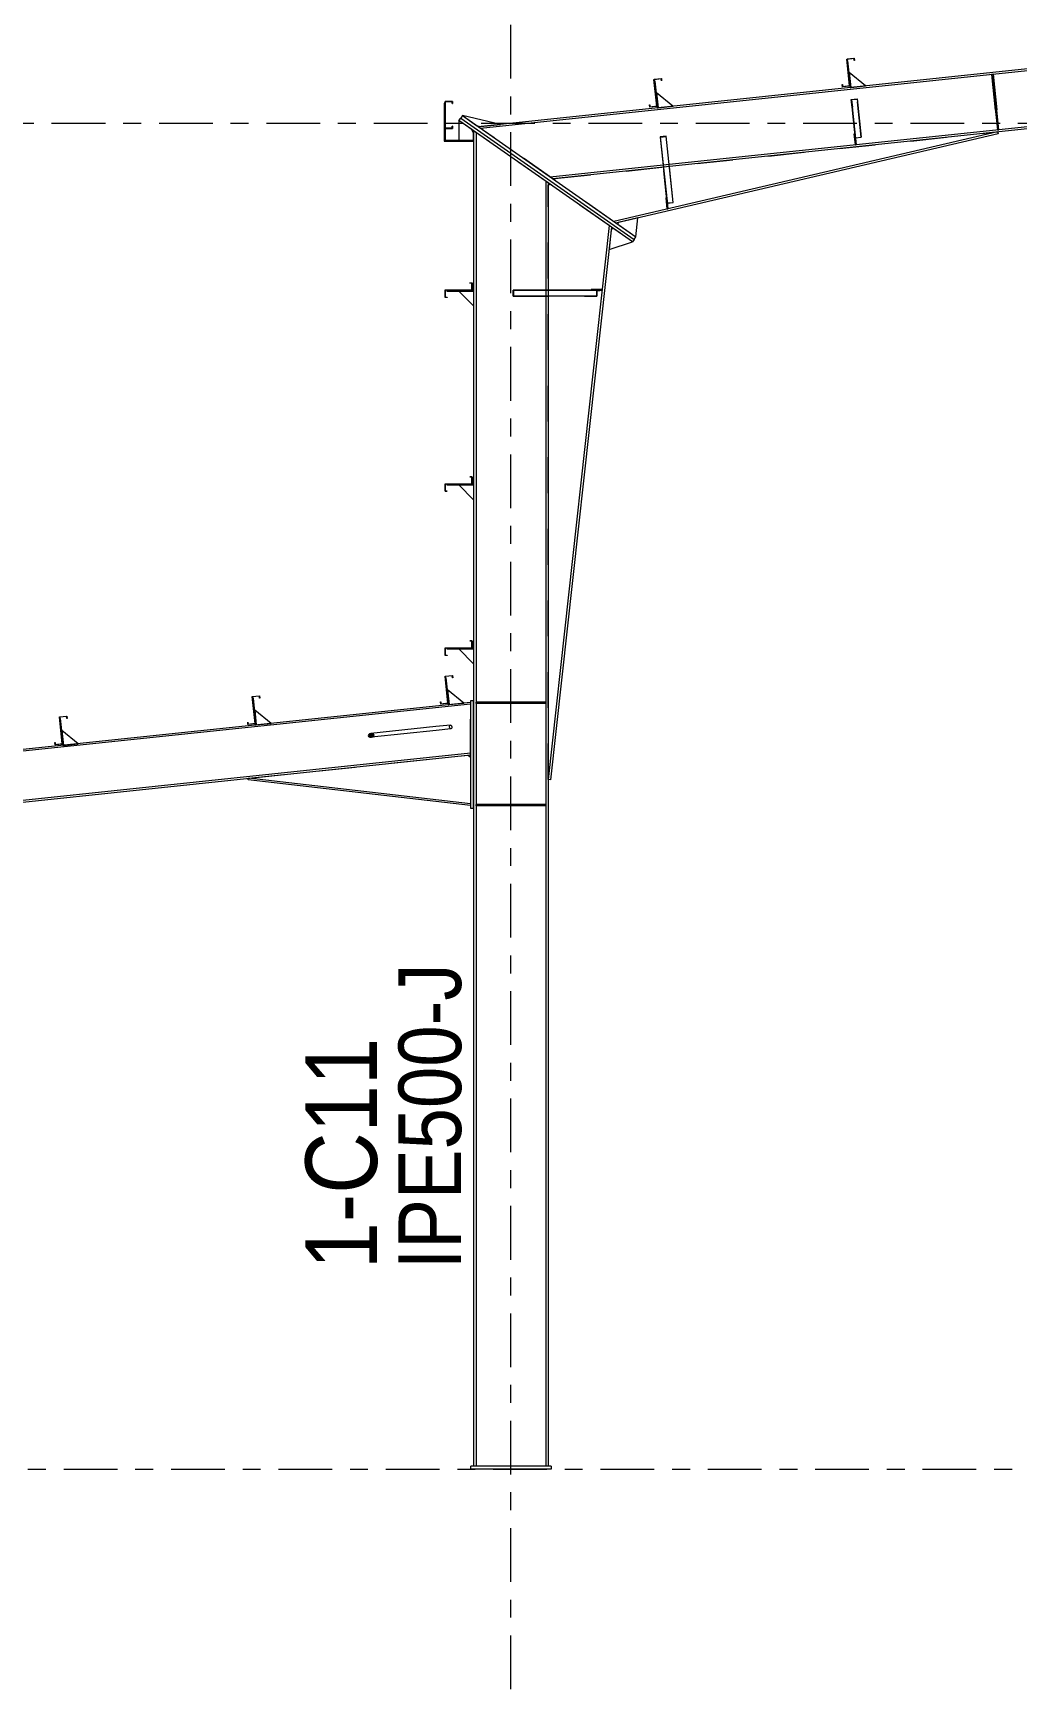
# Model space of a CAD drawing. Header units: millimetres. Extents: x -49 to 773, y -77 to 497.
# Drawn here: x 115 to 169.9, y 4.6 to 96.9 of the extents above; entities that cross this region are included whole.
import ezdxf

# ---------------------------------------------------------------- set-up
doc = ezdxf.new("R2010")
doc.units = ezdxf.units.MM
for name, pattern in [('XKITLINE00', [0]), ('XKITLINE02', [4, 2, -2]), ('XKITLINE03', [6, 3, -1, 1, -1])]:
    doc.linetypes.add(name, pattern=pattern)
for name, color, linetype, lineweight in [('Part', 2, 'Continuous', 0), ('PartMark', 7, 'Continuous', 0), ('S-grid', 1, 'Continuous', 0)]:
    doc.layers.add(name, color=color, linetype=linetype, lineweight=lineweight)
doc.styles.add('ARIAL', font='ARIAL.TTF')

# ---------------------------------------------------------------- blocks, each defined once
blk = doc.blocks.new('*A41')
at = {"layer": 'Part'}
blk.add_hatch(color=3, dxfattribs=at).paths.add_polyline_path([(160.689, 93.195), (161.021, 93.23), (161.023, 93.209), (160.708, 93.175), (160.75, 92.777), (160.734, 92.775)], flags=17)
blk = doc.blocks.new('*A57')
at = {"layer": 'Part'}
blk.add_hatch(color=3, dxfattribs=at).paths.add_polyline_path([(133.929, 57.768), (133.994, 57.736), (134.022, 57.687), (134.005, 57.633), (133.948, 57.588), (133.866, 57.566), (133.781, 57.571), (133.716, 57.602), (133.688, 57.651), (133.705, 57.706), (133.762, 57.75), (133.844, 57.773)], flags=17)
blk = doc.blocks.new('*A58')
at = {"layer": 'Part'}
blk.add_hatch(color=3, dxfattribs=at).paths.add_polyline_path([(127.21, 59.834), (127.624, 59.878), (127.637, 59.753), (127.622, 59.752), (127.611, 59.861), (127.226, 59.821), (127.384, 58.327), (126.969, 58.284), (126.956, 58.408), (126.971, 58.409), (126.983, 58.3), (127.367, 58.341)], flags=17)
blk = doc.blocks.new('*A59')
at = {"layer": 'Part'}
blk.add_hatch(color=3, dxfattribs=at).paths.add_polyline_path([(137.983, 60.97), (138.398, 61.014), (138.411, 60.89), (138.396, 60.888), (138.384, 60.998), (138, 60.957), (138.157, 59.464), (137.743, 59.42), (137.73, 59.544), (137.745, 59.546), (137.756, 59.436), (138.141, 59.477)], flags=17)
blk = doc.blocks.new('*A60')
at = {"layer": 'Part'}
blk.add_hatch(color=3, dxfattribs=at).paths.add_polyline_path([(127.21, 59.834), (127.624, 59.878), (127.637, 59.753), (127.622, 59.752), (127.611, 59.861), (127.226, 59.821), (127.384, 58.327), (126.969, 58.284), (126.956, 58.408), (126.971, 58.409), (126.983, 58.3), (127.367, 58.341)], flags=17)
blk = doc.blocks.new('*A61')
at = {"layer": 'Part'}
blk.add_hatch(color=3, dxfattribs=at).paths.add_polyline_path([(137.983, 60.97), (138.398, 61.014), (138.411, 60.89), (138.396, 60.888), (138.384, 60.998), (138, 60.957), (138.157, 59.464), (137.743, 59.42), (137.73, 59.544), (137.745, 59.546), (137.756, 59.436), (138.141, 59.477)], flags=17)
blk = doc.blocks.new('*A62')
at = {"layer": 'Part'}
blk.add_hatch(color=3, dxfattribs=at).paths.add_polyline_path([(116.436, 58.698), (116.851, 58.741), (116.864, 58.617), (116.849, 58.615), (116.837, 58.725), (116.453, 58.684), (116.61, 57.191), (116.196, 57.147), (116.183, 57.272), (116.198, 57.273), (116.209, 57.164), (116.594, 57.204)], flags=17)
blk = doc.blocks.new('*A63')
at = {"layer": 'Part'}
blk.add_hatch(color=3, dxfattribs=at).paths.add_polyline_path([(116.436, 58.698), (116.851, 58.741), (116.864, 58.617), (116.849, 58.615), (116.837, 58.725), (116.453, 58.684), (116.61, 57.191), (116.196, 57.147), (116.183, 57.272), (116.198, 57.273), (116.209, 57.164), (116.594, 57.204)], flags=17)
blk = doc.blocks.new('*A64')
at = {"layer": 'Part'}
blk.add_hatch(color=3, dxfattribs=at).paths.add_polyline_path([(149.661, 94.327), (150.076, 94.371), (150.089, 94.247), (150.074, 94.245), (150.062, 94.354), (149.678, 94.314), (149.835, 92.82), (149.421, 92.777), (149.408, 92.901), (149.423, 92.903), (149.434, 92.793), (149.819, 92.834)], flags=17)
blk = doc.blocks.new('*A65')
at = {"layer": 'Part'}
blk.add_hatch(color=3, dxfattribs=at).paths.add_polyline_path([(160.435, 95.463), (160.849, 95.507), (160.862, 95.383), (160.848, 95.381), (160.836, 95.491), (160.451, 95.45), (160.609, 93.957), (160.195, 93.913), (160.181, 94.037), (160.196, 94.039), (160.208, 93.93), (160.592, 93.97)], flags=17)
blk = doc.blocks.new('*A66')
at = {"layer": 'Part'}
blk.add_hatch(color=3, dxfattribs=at).paths.add_polyline_path([(160.435, 95.463), (160.849, 95.507), (160.862, 95.383), (160.848, 95.381), (160.836, 95.491), (160.451, 95.45), (160.609, 93.957), (160.195, 93.913), (160.181, 94.037), (160.196, 94.039), (160.208, 93.93), (160.592, 93.97)], flags=17)
blk = doc.blocks.new('*A67')
at = {"layer": 'Part'}
blk.add_hatch(color=3, dxfattribs=at).paths.add_polyline_path([(139.375, 72.11), (139.375, 72.125), (139.5, 72.125), (139.5, 71.708), (137.998, 71.708), (137.998, 71.322), (138.108, 71.322), (138.108, 71.307), (137.983, 71.307), (137.983, 71.723), (139.485, 71.723), (139.485, 72.11)], flags=17)
blk = doc.blocks.new('*A68')
at = {"layer": 'Part'}
blk.add_hatch(color=3, dxfattribs=at).paths.add_polyline_path([(139.375, 72.11), (139.375, 72.125), (139.5, 72.125), (139.5, 71.708), (137.998, 71.708), (137.998, 71.322), (138.108, 71.322), (138.108, 71.307), (137.983, 71.307), (137.983, 71.723), (139.485, 71.723), (139.485, 72.11)], flags=17)
blk = doc.blocks.new('*A73')
at = {"layer": 'Part'}
blk.add_hatch(color=3, dxfattribs=at).paths.add_polyline_path([(139.375, 82.943), (139.375, 82.958), (139.5, 82.958), (139.5, 82.542), (137.998, 82.542), (137.998, 82.155), (138.108, 82.155), (138.108, 82.14), (137.983, 82.14), (137.983, 82.557), (139.485, 82.557), (139.485, 82.943)], flags=17)
blk = doc.blocks.new('*A74')
at = {"layer": 'Part'}
blk.add_hatch(color=3, dxfattribs=at).paths.add_polyline_path([(139.375, 82.943), (139.375, 82.958), (139.5, 82.958), (139.5, 82.542), (137.998, 82.542), (137.998, 82.155), (138.108, 82.155), (138.108, 82.14), (137.983, 82.14), (137.983, 82.557), (139.485, 82.557), (139.485, 82.943)], flags=17)
blk = doc.blocks.new('*A75')
at = {"layer": 'Part'}
blk.add_hatch(color=3, dxfattribs=at).paths.add_polyline_path([(137.983, 91.579), (137.983, 93.095), (138.4, 93.095), (138.4, 92.97), (138.385, 92.97), (138.385, 93.08), (137.998, 93.08), (137.998, 91.594), (138.385, 91.594), (138.385, 91.704), (138.4, 91.704), (138.4, 91.579)], flags=17)
blk = doc.blocks.new('*A76')
at = {"layer": 'Part'}
blk.add_hatch(color=3, dxfattribs=at).paths.add_polyline_path([(141.783, 82.208), (141.783, 82.542), (142.444, 82.542), (142.444, 82.525), (141.816, 82.525), (141.816, 82.208)], flags=17)
blk = doc.blocks.new('*A77')
at = {"layer": 'Part'}
blk.add_hatch(color=3, dxfattribs=at).paths.add_polyline_path([(150.015, 91.118), (150.346, 91.153), (150.349, 91.125), (150.034, 91.092), (150.09, 90.561), (150.074, 90.559)], flags=17)
blk = doc.blocks.new('*A78')
at = {"layer": 'Part'}
blk.add_hatch(color=3, dxfattribs=at).paths.add_polyline_path([(139.375, 62.943), (139.375, 62.958), (139.5, 62.958), (139.5, 62.542), (137.998, 62.542), (137.998, 62.155), (138.108, 62.155), (138.108, 62.14), (137.983, 62.14), (137.983, 62.557), (139.485, 62.557), (139.485, 62.943)], flags=17)
blk = doc.blocks.new('*A79')
at = {"layer": 'Part'}
blk.add_hatch(color=3, dxfattribs=at).paths.add_polyline_path([(139.375, 62.943), (139.375, 62.958), (139.5, 62.958), (139.5, 62.542), (137.998, 62.542), (137.998, 62.155), (138.108, 62.155), (138.108, 62.14), (137.983, 62.14), (137.983, 62.557), (139.485, 62.557), (139.485, 62.943)], flags=17)
blk = doc.blocks.new('*A80')
at = {"layer": 'Part'}
blk.add_hatch(color=3, dxfattribs=at).paths.add_polyline_path([(149.661, 94.327), (150.076, 94.371), (150.089, 94.247), (150.074, 94.245), (150.062, 94.354), (149.678, 94.314), (149.835, 92.82), (149.421, 92.777), (149.408, 92.901), (149.423, 92.903), (149.434, 92.793), (149.819, 92.834)], flags=17)
blk = doc.blocks.new('*A446')
at = {"layer": 'S-grid', "color": 1, "linetype": 'XKITLINE03', "lineweight": 0}
blk.add_line((-10, 91.875), (571.051, 91.875), dxfattribs=at)
blk = doc.blocks.new('*A447')
at = {"layer": 'S-grid', "color": 1, "linetype": 'XKITLINE03', "lineweight": 0}
blk.add_line((56.675, 16.667), (571.051, 16.667), dxfattribs=at)
blk = doc.blocks.new('*A499')
at = {"layer": 'S-grid', "color": 1, "linetype": 'XKITLINE03', "lineweight": 0}
blk.add_line((141.667, -1.629), (141.667, 140.208), dxfattribs=at)
blk = doc.blocks.new('*A501')
at = {"layer": 'Part', "color": 2, "linetype": 'XKITLINE00', "lineweight": 0}
for p, q in [((139.4, 59.511), (59.975, 51.133)), ((139.4, 59.419), (59.975, 51.041)), ((139.4, 56.67), (59.975, 48.293)), ((59.975, 48.201), (139.4, 56.578))]:
    blk.add_line(p, q, dxfattribs=at)
at = {"layer": 'Part', "color": 7, "linetype": 'XKITLINE02', "lineweight": 0}
for p, q in [((139.4, 56.578), (139.4, 59.511)), ((59.975, 51.133), (59.975, 48.201))]:
    blk.add_line(p, q, dxfattribs=at)
blk = doc.blocks.new('*A630')
at = {"layer": 'Part', "color": 2, "linetype": 'XKITLINE00', "lineweight": 0}
for p, q in [((139.583, 91.452), (139.583, 16.833)), ((139.717, 91.359), (139.717, 16.833)), ((143.617, 88.633), (143.617, 82.542)), ((143.75, 88.54), (143.75, 82.542)), ((143.617, 82.208), (143.617, 16.833)), ((143.75, 82.208), (143.75, 16.833))]:
    blk.add_line(p, q, dxfattribs=at)
at = {"layer": 'Part', "color": 7, "linetype": 'XKITLINE02', "lineweight": 0}
for p, q in [((143.75, 88.54), (139.583, 91.452)), ((143.617, 82.542), (143.617, 82.208)), ((143.75, 82.542), (143.75, 82.208)), ((143.75, 16.833), (139.583, 16.833))]:
    blk.add_line(p, q, dxfattribs=at)
blk = doc.blocks.new('*A631')
at = {"layer": 'Part', "color": 2, "linetype": 'XKITLINE00', "lineweight": 0}
for p, q in [((143.85, 88.469), (143.75, 88.417)), ((143.75, 88.417), (143.851, 88.469)), ((147.165, 86.153), (143.75, 55.206)), ((147.29, 86.065), (143.883, 55.192)), ((143.883, 55.192), (143.75, 55.206))]:
    blk.add_line(p, q, dxfattribs=at)
at = {"layer": 'Part', "color": 7, "linetype": 'XKITLINE02', "lineweight": 0}
for p, q in [((143.75, 88.417), (143.75, 88.417)), ((143.75, 55.206), (143.75, 88.417)), ((143.75, 88.417), (143.75, 88.417)), ((143.852, 88.47), (143.85, 88.469)), ((143.852, 88.47), (143.851, 88.469)), ((147.29, 86.065), (143.851, 88.469)), ((147.165, 86.153), (143.852, 88.47))]:
    blk.add_line(p, q, dxfattribs=at)
blk = doc.blocks.new('*A632')
at = {"layer": 'Part', "color": 2, "linetype": 'XKITLINE00', "lineweight": 0}
blk.add_line((139.583, 61.667), (138.75, 62.5), dxfattribs=at)
at = {"layer": 'Part', "color": 7, "linetype": 'XKITLINE02', "lineweight": 0}
for p, q in [((138.75, 62.5), (139.583, 62.5)), ((139.583, 62.5), (139.583, 61.667))]:
    blk.add_line(p, q, dxfattribs=at)
blk = doc.blocks.new('*A633')
at = {"layer": 'Part', "color": 7, "linetype": 'XKITLINE02', "lineweight": 0}
for p, q in [((144.126, 88.783), (168.865, 91.392)), ((147.537, 86.299), (144.104, 88.699))]:
    blk.add_line(p, q, dxfattribs=at)
at = {"layer": 'Part', "color": 2, "linetype": 'XKITLINE00', "lineweight": 0}
for p, q in [((168.865, 91.392), (147.418, 86.383)), ((168.89, 91.286), (147.537, 86.299)), ((168.865, 91.392), (168.89, 91.286)), ((144.126, 88.783), (144.104, 88.699))]:
    blk.add_line(p, q, dxfattribs=at)
blk = doc.blocks.new('*A634')
at = {"layer": 'Part', "color": 2, "linetype": 'XKITLINE00', "lineweight": 0}
blk.add_line((161.488, 93.966), (160.572, 94.707), dxfattribs=at)
at = {"layer": 'Part', "color": 7, "linetype": 'XKITLINE02', "lineweight": 0}
for p, q in [((160.572, 94.707), (160.659, 93.878)), ((160.659, 93.878), (161.488, 93.966))]:
    blk.add_line(p, q, dxfattribs=at)
blk = doc.blocks.new('*A635')
at = {"layer": 'Part', "color": 2, "linetype": 'XKITLINE00', "lineweight": 0}
for p, q in [((160.502, 95.37), (160.46, 95.366)), ((160.659, 93.878), (160.502, 95.37)), ((160.609, 93.957), (160.618, 93.874))]:
    blk.add_line(p, q, dxfattribs=at)
at = {"layer": 'Part', "color": 7, "linetype": 'XKITLINE02', "lineweight": 0}
for p, q in [((160.46, 95.366), (160.609, 93.957)), ((160.618, 93.874), (160.659, 93.878))]:
    blk.add_line(p, q, dxfattribs=at)
blk = doc.blocks.new('*A636')
at = {"layer": 'Part', "color": 7, "linetype": 'XKITLINE02', "lineweight": 0}
for p, q in [((160.89, 91.288), (160.849, 91.284)), ((160.849, 91.284), (160.915, 90.662)), ((160.956, 90.667), (160.89, 91.288)), ((160.901, 90.787), (160.943, 90.791)), ((160.915, 90.662), (160.956, 90.667))]:
    blk.add_line(p, q, dxfattribs=at)
blk = doc.blocks.new('*A637')
at = {"layer": 'Part', "color": 2, "linetype": 'XKITLINE00', "lineweight": 0}
for p, q in [((160.849, 91.284), (160.89, 91.288)), ((160.915, 90.662), (160.849, 91.284)), ((160.918, 91.029), (160.956, 90.667))]:
    blk.add_line(p, q, dxfattribs=at)
at = {"layer": 'Part', "color": 7, "linetype": 'XKITLINE02', "lineweight": 0}
for p, q in [((160.89, 91.288), (160.918, 91.029)), ((160.901, 90.787), (160.943, 90.791)), ((160.956, 90.667), (160.915, 90.662))]:
    blk.add_line(p, q, dxfattribs=at)
blk = doc.blocks.new('*A638')
at = {"layer": 'Part', "color": 7, "linetype": 'XKITLINE02', "lineweight": 0}
for p, q in [((160.941, 90.806), (160.689, 93.195)), ((160.958, 90.808), (160.708, 93.175)), ((161.247, 91.09), (161.021, 93.23)), ((160.914, 91.068), (161.245, 91.103)), ((160.932, 91.057), (161.247, 91.09)), ((160.941, 90.806), (160.958, 90.808))]:
    blk.add_line(p, q, dxfattribs=at)
blk = doc.blocks.new('*A639')
at = {"layer": 'Part', "color": 2, "linetype": 'XKITLINE00', "lineweight": 0}
for p, q in [((160.689, 93.195), (161.021, 93.23)), ((160.734, 92.775), (160.689, 93.195)), ((161.023, 93.209), (160.708, 93.175)), ((160.708, 93.175), (160.75, 92.777)), ((160.75, 92.777), (160.734, 92.775)), ((160.734, 92.775), (160.918, 91.029)), ((160.958, 90.808), (160.75, 92.777)), ((161.021, 93.23), (161.247, 91.09)), ((160.932, 91.057), (161.247, 91.09)), ((160.941, 90.806), (160.958, 90.808))]:
    blk.add_line(p, q, dxfattribs=at)
at = {"layer": 'Part', "color": 7, "linetype": 'XKITLINE02', "lineweight": 0}
for p, q in [((160.914, 91.068), (161.245, 91.103)), ((160.918, 91.029), (160.941, 90.806))]:
    blk.add_line(p, q, dxfattribs=at)
blk = doc.blocks.new('*A642')
at = {"layer": 'Part', "color": 7, "linetype": 'XKITLINE02', "lineweight": 0}
for p, q in [((168.609, 94.608), (168.527, 94.599)), ((168.54, 94.475), (168.623, 94.484)), ((168.84, 91.624), (168.923, 91.633)), ((168.936, 91.508), (168.853, 91.5))]:
    blk.add_line(p, q, dxfattribs=at)
at = {"layer": 'Part', "color": 2, "linetype": 'XKITLINE00', "lineweight": 0}
for p, q in [((168.527, 94.599), (168.853, 91.5)), ((168.936, 91.508), (168.609, 94.608))]:
    blk.add_line(p, q, dxfattribs=at)
blk = doc.blocks.new('*A643')
at = {"layer": 'Part', "color": 7, "linetype": 'XKITLINE02', "lineweight": 0}
for p, q in [((168.527, 94.599), (168.609, 94.608)), ((168.527, 94.599), (168.853, 91.5)), ((168.54, 94.475), (168.623, 94.484)), ((168.609, 94.608), (168.936, 91.508)), ((168.84, 91.624), (168.923, 91.633)), ((168.853, 91.5), (168.936, 91.508))]:
    blk.add_line(p, q, dxfattribs=at)
blk = doc.blocks.new('*A664')
at = {"layer": 'Part', "color": 2, "linetype": 'XKITLINE00', "lineweight": 0}
for p, q in [((239.119, 102.154), (139.836, 91.682)), ((239.13, 102.046), (139.972, 91.587)), ((239.457, 98.947), (236.702, 98.656)), ((239.468, 98.839), (236.714, 98.548)), ((236.371, 98.621), (150.514, 89.565)), ((236.382, 98.513), (150.525, 89.458)), ((150.182, 89.53), (143.867, 88.864)), ((150.194, 89.423), (144.003, 88.77))]:
    blk.add_line(p, q, dxfattribs=at)
at = {"layer": 'Part', "color": 7, "linetype": 'XKITLINE02', "lineweight": 0}
for p, q in [((239.468, 98.839), (239.119, 102.154)), ((236.702, 98.656), (236.371, 98.621)), ((236.714, 98.548), (236.382, 98.513)), ((144.003, 88.77), (139.836, 91.682)), ((150.514, 89.565), (150.182, 89.53)), ((150.525, 89.458), (150.194, 89.423))]:
    blk.add_line(p, q, dxfattribs=at)
blk = doc.blocks.new('*A667')
at = {"layer": 'Part', "color": 7, "linetype": 'XKITLINE02', "lineweight": 0}
for p, q in [((138.292, 58.242), (137.475, 58.156)), ((138.242, 58.184), (138.261, 58.225)), ((138.261, 58.225), (138.292, 58.242)), ((138.292, 58.242), (138.326, 58.231)), ((138.326, 58.231), (138.353, 58.196)), ((138.353, 58.196), (138.367, 58.145)), ((138.314, 58.035), (137.497, 57.949)), ((138.239, 58.132), (138.242, 58.184)), ((138.253, 58.081), (138.239, 58.132)), ((138.28, 58.045), (138.253, 58.081)), ((138.314, 58.035), (138.28, 58.045)), ((138.345, 58.052), (138.314, 58.035)), ((138.364, 58.092), (138.345, 58.052)), ((138.367, 58.145), (138.364, 58.092))]:
    blk.add_line(p, q, dxfattribs=at)
at = {"layer": 'Part', "color": 2, "linetype": 'XKITLINE00', "lineweight": 0}
for p, q in [((133.705, 57.706), (133.688, 57.651)), ((133.688, 57.651), (133.716, 57.602)), ((133.762, 57.75), (133.705, 57.706)), ((133.716, 57.602), (133.781, 57.571)), ((133.844, 57.773), (133.762, 57.75)), ((133.781, 57.571), (133.866, 57.566)), ((137.475, 58.156), (133.844, 57.773)), ((133.929, 57.768), (133.844, 57.773)), ((137.497, 57.949), (133.866, 57.566)), ((133.866, 57.566), (133.948, 57.588)), ((133.994, 57.736), (133.929, 57.768)), ((133.948, 57.588), (134.005, 57.633)), ((134.022, 57.687), (133.994, 57.736)), ((134.005, 57.633), (134.022, 57.687))]:
    blk.add_line(p, q, dxfattribs=at)
blk = doc.blocks.new('*A668')
at = {"layer": 'Part', "color": 2, "linetype": 'XKITLINE00', "lineweight": 0}
for p, q in [((127.21, 59.834), (127.624, 59.878)), ((127.367, 58.341), (127.21, 59.834)), ((127.611, 59.861), (127.226, 59.821)), ((127.226, 59.821), (127.384, 58.327)), ((127.622, 59.752), (127.611, 59.861)), ((127.637, 59.753), (127.622, 59.752)), ((127.624, 59.878), (127.637, 59.753)), ((126.956, 58.408), (126.971, 58.409)), ((126.969, 58.284), (126.956, 58.408)), ((127.384, 58.327), (126.969, 58.284)), ((126.971, 58.409), (126.983, 58.3)), ((126.983, 58.3), (127.367, 58.341))]:
    blk.add_line(p, q, dxfattribs=at)
blk = doc.blocks.new('*A669')
at = {"layer": 'Part', "color": 2, "linetype": 'XKITLINE00', "lineweight": 0}
for p, q in [((137.983, 60.97), (138.398, 61.014)), ((138.141, 59.477), (137.983, 60.97)), ((138.384, 60.998), (138, 60.957)), ((138.396, 60.888), (138.384, 60.998)), ((138.398, 61.014), (138.411, 60.89)), ((138, 60.957), (138.157, 59.464)), ((138.411, 60.89), (138.396, 60.888)), ((137.73, 59.544), (137.745, 59.546)), ((137.743, 59.42), (137.73, 59.544)), ((138.157, 59.464), (137.743, 59.42)), ((137.745, 59.546), (137.756, 59.436)), ((137.756, 59.436), (138.141, 59.477))]:
    blk.add_line(p, q, dxfattribs=at)
blk = doc.blocks.new('*A670')
at = {"layer": 'Part', "color": 2, "linetype": 'XKITLINE00', "lineweight": 0}
for p, q in [((127.21, 59.834), (127.624, 59.878)), ((127.367, 58.341), (127.21, 59.834)), ((127.611, 59.861), (127.226, 59.821)), ((127.226, 59.821), (127.384, 58.327)), ((127.622, 59.752), (127.611, 59.861)), ((127.637, 59.753), (127.622, 59.752)), ((127.624, 59.878), (127.637, 59.753)), ((126.956, 58.408), (126.971, 58.409)), ((126.969, 58.284), (126.956, 58.408)), ((127.384, 58.327), (126.969, 58.284)), ((126.971, 58.409), (126.983, 58.3)), ((126.983, 58.3), (127.367, 58.341))]:
    blk.add_line(p, q, dxfattribs=at)
blk = doc.blocks.new('*A671')
at = {"layer": 'Part', "color": 2, "linetype": 'XKITLINE00', "lineweight": 0}
for p, q in [((137.983, 60.97), (138.398, 61.014)), ((138.141, 59.477), (137.983, 60.97)), ((138.384, 60.998), (138, 60.957)), ((138.396, 60.888), (138.384, 60.998)), ((138.398, 61.014), (138.411, 60.89)), ((138, 60.957), (138.157, 59.464)), ((138.411, 60.89), (138.396, 60.888)), ((137.73, 59.544), (137.745, 59.546)), ((137.743, 59.42), (137.73, 59.544)), ((138.157, 59.464), (137.743, 59.42)), ((137.745, 59.546), (137.756, 59.436)), ((137.756, 59.436), (138.141, 59.477))]:
    blk.add_line(p, q, dxfattribs=at)
blk = doc.blocks.new('*A672')
at = {"layer": 'Part', "color": 2, "linetype": 'XKITLINE00', "lineweight": 0}
for p, q in [((116.436, 58.698), (116.851, 58.741)), ((116.594, 57.204), (116.436, 58.698)), ((116.837, 58.725), (116.453, 58.684)), ((116.453, 58.684), (116.61, 57.191)), ((116.849, 58.615), (116.837, 58.725)), ((116.864, 58.617), (116.849, 58.615)), ((116.851, 58.741), (116.864, 58.617)), ((116.183, 57.272), (116.198, 57.273)), ((116.196, 57.147), (116.183, 57.272)), ((116.198, 57.273), (116.209, 57.164)), ((116.61, 57.191), (116.196, 57.147)), ((116.209, 57.164), (116.594, 57.204))]:
    blk.add_line(p, q, dxfattribs=at)
blk = doc.blocks.new('*A673')
at = {"layer": 'Part', "color": 2, "linetype": 'XKITLINE00', "lineweight": 0}
for p, q in [((116.436, 58.698), (116.851, 58.741)), ((116.594, 57.204), (116.436, 58.698)), ((116.837, 58.725), (116.453, 58.684)), ((116.453, 58.684), (116.61, 57.191)), ((116.849, 58.615), (116.837, 58.725)), ((116.864, 58.617), (116.849, 58.615)), ((116.851, 58.741), (116.864, 58.617)), ((116.183, 57.272), (116.198, 57.273)), ((116.196, 57.147), (116.183, 57.272)), ((116.198, 57.273), (116.209, 57.164)), ((116.61, 57.191), (116.196, 57.147)), ((116.209, 57.164), (116.594, 57.204))]:
    blk.add_line(p, q, dxfattribs=at)
blk = doc.blocks.new('*A674')
at = {"layer": 'Part', "color": 2, "linetype": 'XKITLINE00', "lineweight": 0}
blk.add_line((117.489, 57.2), (116.573, 57.941), dxfattribs=at)
at = {"layer": 'Part', "color": 7, "linetype": 'XKITLINE02', "lineweight": 0}
for p, q in [((116.573, 57.941), (116.66, 57.112)), ((116.66, 57.112), (117.489, 57.2))]:
    blk.add_line(p, q, dxfattribs=at)
blk = doc.blocks.new('*A675')
at = {"layer": 'Part', "color": 2, "linetype": 'XKITLINE00', "lineweight": 0}
for p, q in [((116.503, 58.604), (116.462, 58.6)), ((116.66, 57.112), (116.503, 58.604)), ((116.61, 57.191), (116.619, 57.108))]:
    blk.add_line(p, q, dxfattribs=at)
at = {"layer": 'Part', "color": 7, "linetype": 'XKITLINE02', "lineweight": 0}
for p, q in [((116.462, 58.6), (116.61, 57.191)), ((116.619, 57.108), (116.66, 57.112))]:
    blk.add_line(p, q, dxfattribs=at)
blk = doc.blocks.new('*A676')
at = {"layer": 'Part', "color": 2, "linetype": 'XKITLINE00', "lineweight": 0}
for p, q in [((143.917, 16.833), (139.417, 16.833)), ((139.417, 16.667), (139.417, 16.833)), ((143.917, 16.667), (139.417, 16.667)), ((143.917, 16.833), (143.917, 16.667))]:
    blk.add_line(p, q, dxfattribs=at)
blk = doc.blocks.new('*A677')
at = {"layer": 'Part', "color": 7, "linetype": 'XKITLINE02', "lineweight": 0}
for p, q in [((126.993, 55.269), (139.279, 56.565)), ((139.4, 56.456), (139.4, 53.745))]:
    blk.add_line(p, q, dxfattribs=at)
at = {"layer": 'Part', "color": 2, "linetype": 'XKITLINE00', "lineweight": 0}
for p, q in [((139.279, 56.565), (139.4, 56.456)), ((126.982, 55.178), (126.993, 55.269)), ((139.4, 53.745), (126.982, 55.178)), ((139.4, 53.837), (126.993, 55.269))]:
    blk.add_line(p, q, dxfattribs=at)
blk = doc.blocks.new('*A678')
at = {"layer": 'Part', "color": 2, "linetype": 'XKITLINE00', "lineweight": 0}
for p, q in [((139.567, 59.594), (139.4, 59.594)), ((139.4, 59.594), (139.4, 53.594)), ((139.567, 53.594), (139.567, 59.594)), ((139.4, 53.594), (139.567, 53.594))]:
    blk.add_line(p, q, dxfattribs=at)
blk = doc.blocks.new('*A679')
at = {"layer": 'Part', "color": 2, "linetype": 'XKITLINE00', "lineweight": 0}
blk.add_line((128.263, 58.336), (127.347, 59.078), dxfattribs=at)
at = {"layer": 'Part', "color": 7, "linetype": 'XKITLINE02', "lineweight": 0}
for p, q in [((127.347, 59.078), (127.434, 58.249)), ((127.434, 58.249), (128.263, 58.336))]:
    blk.add_line(p, q, dxfattribs=at)
blk = doc.blocks.new('*A680')
at = {"layer": 'Part', "color": 2, "linetype": 'XKITLINE00', "lineweight": 0}
for p, q in [((127.277, 59.741), (127.235, 59.736)), ((127.434, 58.249), (127.277, 59.741)), ((127.384, 58.327), (127.393, 58.244))]:
    blk.add_line(p, q, dxfattribs=at)
at = {"layer": 'Part', "color": 7, "linetype": 'XKITLINE02', "lineweight": 0}
for p, q in [((127.235, 59.736), (127.384, 58.327)), ((127.393, 58.244), (127.434, 58.249))]:
    blk.add_line(p, q, dxfattribs=at)
blk = doc.blocks.new('*A681')
at = {"layer": 'Part', "color": 2, "linetype": 'XKITLINE00', "lineweight": 0}
blk.add_line((139.036, 59.473), (138.12, 60.214), dxfattribs=at)
at = {"layer": 'Part', "color": 7, "linetype": 'XKITLINE02', "lineweight": 0}
for p, q in [((138.12, 60.214), (138.208, 59.385)), ((138.208, 59.385), (139.036, 59.473))]:
    blk.add_line(p, q, dxfattribs=at)
blk = doc.blocks.new('*A682')
at = {"layer": 'Part', "color": 2, "linetype": 'XKITLINE00', "lineweight": 0}
for p, q in [((138.05, 60.877), (138.009, 60.872)), ((138.208, 59.385), (138.05, 60.877)), ((138.157, 59.464), (138.166, 59.381))]:
    blk.add_line(p, q, dxfattribs=at)
at = {"layer": 'Part', "color": 7, "linetype": 'XKITLINE02', "lineweight": 0}
for p, q in [((138.009, 60.872), (138.157, 59.464)), ((138.166, 59.381), (138.208, 59.385))]:
    blk.add_line(p, q, dxfattribs=at)
blk = doc.blocks.new('*A683')
at = {"layer": 'Part', "color": 7, "linetype": 'XKITLINE02', "lineweight": 0}
for p, q in [((143.617, 59.53), (139.717, 59.53)), ((139.717, 59.53), (139.717, 59.447)), ((143.617, 59.447), (139.717, 59.447)), ((139.842, 59.447), (139.842, 59.53)), ((143.492, 59.447), (143.492, 59.53)), ((143.617, 59.447), (143.617, 59.53))]:
    blk.add_line(p, q, dxfattribs=at)
blk = doc.blocks.new('*A684')
at = {"layer": 'Part', "color": 2, "linetype": 'XKITLINE00', "lineweight": 0}
for p, q in [((143.617, 59.53), (139.717, 59.53)), ((143.617, 59.447), (139.717, 59.447))]:
    blk.add_line(p, q, dxfattribs=at)
at = {"layer": 'Part', "color": 7, "linetype": 'XKITLINE02', "lineweight": 0}
for p, q in [((139.717, 59.447), (139.717, 59.53)), ((139.842, 59.447), (139.842, 59.53)), ((143.492, 59.447), (143.492, 59.53)), ((143.617, 59.447), (143.617, 59.53))]:
    blk.add_line(p, q, dxfattribs=at)
blk = doc.blocks.new('*A685')
at = {"layer": 'Part', "color": 7, "linetype": 'XKITLINE02', "lineweight": 0}
for p, q in [((143.617, 53.807), (139.717, 53.807)), ((139.717, 53.807), (139.717, 53.724)), ((143.617, 53.724), (139.717, 53.724)), ((139.842, 53.724), (139.842, 53.807)), ((143.492, 53.724), (143.492, 53.807)), ((143.617, 53.724), (143.617, 53.807))]:
    blk.add_line(p, q, dxfattribs=at)
blk = doc.blocks.new('*A686')
at = {"layer": 'Part', "color": 2, "linetype": 'XKITLINE00', "lineweight": 0}
for p, q in [((143.617, 53.807), (139.717, 53.807)), ((143.617, 53.724), (139.717, 53.724))]:
    blk.add_line(p, q, dxfattribs=at)
at = {"layer": 'Part', "color": 7, "linetype": 'XKITLINE02', "lineweight": 0}
for p, q in [((139.717, 53.724), (139.717, 53.807)), ((139.842, 53.724), (139.842, 53.807)), ((143.492, 53.724), (143.492, 53.807)), ((143.617, 53.724), (143.617, 53.807))]:
    blk.add_line(p, q, dxfattribs=at)
blk = doc.blocks.new('*A687')
at = {"layer": 'Part', "color": 2, "linetype": 'XKITLINE00', "lineweight": 0}
for p, q in [((149.661, 94.327), (150.076, 94.371)), ((149.819, 92.834), (149.661, 94.327)), ((150.062, 94.354), (149.678, 94.314)), ((149.678, 94.314), (149.835, 92.82)), ((150.074, 94.245), (150.062, 94.354)), ((150.089, 94.247), (150.074, 94.245)), ((150.076, 94.371), (150.089, 94.247)), ((149.408, 92.901), (149.423, 92.903)), ((149.421, 92.777), (149.408, 92.901)), ((149.835, 92.82), (149.421, 92.777)), ((149.423, 92.903), (149.434, 92.793)), ((149.434, 92.793), (149.819, 92.834))]:
    blk.add_line(p, q, dxfattribs=at)
blk = doc.blocks.new('*A688')
at = {"layer": 'Part', "color": 2, "linetype": 'XKITLINE00', "lineweight": 0}
for p, q in [((160.435, 95.463), (160.849, 95.507)), ((160.592, 93.97), (160.435, 95.463)), ((160.836, 95.491), (160.451, 95.45)), ((160.451, 95.45), (160.609, 93.957)), ((160.848, 95.381), (160.836, 95.491)), ((160.862, 95.383), (160.848, 95.381)), ((160.849, 95.507), (160.862, 95.383)), ((160.181, 94.037), (160.196, 94.039)), ((160.195, 93.913), (160.181, 94.037)), ((160.609, 93.957), (160.195, 93.913)), ((160.196, 94.039), (160.208, 93.93)), ((160.208, 93.93), (160.592, 93.97))]:
    blk.add_line(p, q, dxfattribs=at)
blk = doc.blocks.new('*A689')
at = {"layer": 'Part', "color": 2, "linetype": 'XKITLINE00', "lineweight": 0}
for p, q in [((160.435, 95.463), (160.849, 95.507)), ((160.592, 93.97), (160.435, 95.463)), ((160.836, 95.491), (160.451, 95.45)), ((160.451, 95.45), (160.609, 93.957)), ((160.848, 95.381), (160.836, 95.491)), ((160.862, 95.383), (160.848, 95.381)), ((160.849, 95.507), (160.862, 95.383)), ((160.181, 94.037), (160.196, 94.039)), ((160.195, 93.913), (160.181, 94.037)), ((160.609, 93.957), (160.195, 93.913)), ((160.196, 94.039), (160.208, 93.93)), ((160.208, 93.93), (160.592, 93.97))]:
    blk.add_line(p, q, dxfattribs=at)
blk = doc.blocks.new('*A690')
at = {"layer": 'Part', "color": 2, "linetype": 'XKITLINE00', "lineweight": 0}
for p, q in [((139.375, 72.125), (139.5, 72.125)), ((139.375, 72.11), (139.375, 72.125)), ((139.485, 72.11), (139.375, 72.11)), ((139.485, 71.723), (139.485, 72.11)), ((139.5, 72.125), (139.5, 71.708)), ((137.983, 71.307), (137.983, 71.723)), ((137.983, 71.723), (139.485, 71.723)), ((138.108, 71.307), (137.983, 71.307)), ((139.5, 71.708), (137.998, 71.708)), ((137.998, 71.708), (137.998, 71.322)), ((137.998, 71.322), (138.108, 71.322)), ((138.108, 71.322), (138.108, 71.307))]:
    blk.add_line(p, q, dxfattribs=at)
blk = doc.blocks.new('*A691')
at = {"layer": 'Part', "color": 2, "linetype": 'XKITLINE00', "lineweight": 0}
for p, q in [((139.375, 72.125), (139.5, 72.125)), ((139.375, 72.11), (139.375, 72.125)), ((139.485, 72.11), (139.375, 72.11)), ((139.485, 71.723), (139.485, 72.11)), ((139.5, 72.125), (139.5, 71.708)), ((137.983, 71.307), (137.983, 71.723)), ((137.983, 71.723), (139.485, 71.723)), ((138.108, 71.307), (137.983, 71.307)), ((139.5, 71.708), (137.998, 71.708)), ((137.998, 71.708), (137.998, 71.322)), ((137.998, 71.322), (138.108, 71.322)), ((138.108, 71.322), (138.108, 71.307))]:
    blk.add_line(p, q, dxfattribs=at)
blk = doc.blocks.new('*A696')
at = {"layer": 'Part', "color": 2, "linetype": 'XKITLINE00', "lineweight": 0}
for p, q in [((137.983, 82.14), (137.983, 82.557)), ((137.983, 82.557), (139.485, 82.557)), ((139.5, 82.542), (137.998, 82.542)), ((137.998, 82.542), (137.998, 82.155)), ((139.375, 82.958), (139.5, 82.958)), ((139.375, 82.943), (139.375, 82.958)), ((139.485, 82.943), (139.375, 82.943)), ((139.485, 82.557), (139.485, 82.943)), ((139.5, 82.958), (139.5, 82.542)), ((138.108, 82.14), (137.983, 82.14)), ((137.998, 82.155), (138.108, 82.155)), ((138.108, 82.155), (138.108, 82.14))]:
    blk.add_line(p, q, dxfattribs=at)
blk = doc.blocks.new('*A697')
at = {"layer": 'Part', "color": 2, "linetype": 'XKITLINE00', "lineweight": 0}
for p, q in [((137.983, 82.14), (137.983, 82.557)), ((137.983, 82.557), (139.485, 82.557)), ((139.5, 82.542), (137.998, 82.542)), ((137.998, 82.542), (137.998, 82.155)), ((139.375, 82.958), (139.5, 82.958)), ((139.375, 82.943), (139.375, 82.958)), ((139.485, 82.943), (139.375, 82.943)), ((139.485, 82.557), (139.485, 82.943)), ((139.5, 82.958), (139.5, 82.542)), ((138.108, 82.14), (137.983, 82.14)), ((137.998, 82.155), (138.108, 82.155)), ((138.108, 82.155), (138.108, 82.14))]:
    blk.add_line(p, q, dxfattribs=at)
blk = doc.blocks.new('*A698')
at = {"layer": 'Part', "color": 2, "linetype": 'XKITLINE00', "lineweight": 0}
for p, q in [((138.083, 62.542), (138.083, 62.5)), ((138.083, 62.5), (139.583, 62.5)), ((139.583, 62.542), (139.5, 62.542))]:
    blk.add_line(p, q, dxfattribs=at)
at = {"layer": 'Part', "color": 7, "linetype": 'XKITLINE02', "lineweight": 0}
for p, q in [((139.5, 62.542), (138.083, 62.542)), ((139.583, 62.5), (139.583, 62.542))]:
    blk.add_line(p, q, dxfattribs=at)
blk = doc.blocks.new('*A699')
at = {"layer": 'Part', "color": 2, "linetype": 'XKITLINE00', "lineweight": 0}
blk.add_line((139.583, 70.833), (138.75, 71.667), dxfattribs=at)
at = {"layer": 'Part', "color": 7, "linetype": 'XKITLINE02', "lineweight": 0}
for p, q in [((138.75, 71.667), (139.583, 71.667)), ((139.583, 71.667), (139.583, 70.833))]:
    blk.add_line(p, q, dxfattribs=at)
blk = doc.blocks.new('*A700')
at = {"layer": 'Part', "color": 2, "linetype": 'XKITLINE00', "lineweight": 0}
for p, q in [((138.083, 71.708), (138.083, 71.667)), ((138.083, 71.667), (139.583, 71.667)), ((139.583, 71.708), (139.5, 71.708))]:
    blk.add_line(p, q, dxfattribs=at)
at = {"layer": 'Part', "color": 7, "linetype": 'XKITLINE02', "lineweight": 0}
for p, q in [((139.5, 71.708), (138.083, 71.708)), ((139.583, 71.667), (139.583, 71.708))]:
    blk.add_line(p, q, dxfattribs=at)
blk = doc.blocks.new('*A701')
at = {"layer": 'Part', "color": 2, "linetype": 'XKITLINE00', "lineweight": 0}
for p, q in [((137.983, 91.579), (137.983, 93.095)), ((137.983, 93.095), (138.4, 93.095)), ((138.385, 93.08), (137.998, 93.08)), ((137.998, 93.08), (137.998, 91.594)), ((138.385, 92.97), (138.385, 93.08)), ((138.4, 92.97), (138.385, 92.97)), ((138.4, 93.095), (138.4, 92.97)), ((138.4, 91.579), (137.983, 91.579)), ((137.998, 91.594), (138.385, 91.594)), ((138.385, 91.594), (138.385, 91.704)), ((138.385, 91.704), (138.4, 91.704)), ((138.4, 91.704), (138.4, 91.579))]:
    blk.add_line(p, q, dxfattribs=at)
blk = doc.blocks.new('*A702')
at = {"layer": 'Part', "color": 7, "linetype": 'XKITLINE02', "lineweight": 0}
for p, q in [((137.983, 93.095), (137.983, 91.579)), ((138.4, 93.095), (137.983, 93.095)), ((137.998, 91.594), (137.998, 93.08)), ((137.998, 93.08), (138.385, 93.08)), ((138.385, 93.08), (138.385, 92.97)), ((138.385, 92.97), (138.4, 92.97)), ((138.4, 92.97), (138.4, 93.095)), ((137.983, 91.579), (138.4, 91.579)), ((138.385, 91.594), (137.998, 91.594)), ((138.4, 91.704), (138.385, 91.704)), ((138.385, 91.704), (138.385, 91.594)), ((138.4, 91.579), (138.4, 91.704))]:
    blk.add_line(p, q, dxfattribs=at)
blk = doc.blocks.new('*A703')
at = {"layer": 'Part', "color": 2, "linetype": 'XKITLINE00', "lineweight": 0}
for p, q in [((138.083, 82.542), (138.083, 82.5)), ((138.083, 82.5), (139.583, 82.5)), ((139.583, 82.542), (139.5, 82.542))]:
    blk.add_line(p, q, dxfattribs=at)
at = {"layer": 'Part', "color": 7, "linetype": 'XKITLINE02', "lineweight": 0}
for p, q in [((139.5, 82.542), (138.083, 82.542)), ((139.583, 82.5), (139.583, 82.542))]:
    blk.add_line(p, q, dxfattribs=at)
blk = doc.blocks.new('*A704')
at = {"layer": 'Part', "color": 2, "linetype": 'XKITLINE00', "lineweight": 0}
blk.add_line((139.583, 81.667), (138.75, 82.5), dxfattribs=at)
at = {"layer": 'Part', "color": 7, "linetype": 'XKITLINE02', "lineweight": 0}
for p, q in [((138.75, 82.5), (139.583, 82.5)), ((139.583, 82.5), (139.583, 81.667))]:
    blk.add_line(p, q, dxfattribs=at)
blk = doc.blocks.new('*A705')
at = {"layer": 'Part', "color": 2, "linetype": 'XKITLINE00', "lineweight": 0}
for p, q in [((137.983, 92.995), (137.942, 92.995)), ((137.942, 92.995), (137.942, 90.912)), ((137.983, 91.579), (137.983, 90.912)), ((137.983, 90.912), (137.942, 90.912))]:
    blk.add_line(p, q, dxfattribs=at)
at = {"layer": 'Part', "color": 7, "linetype": 'XKITLINE02', "lineweight": 0}
blk.add_line((137.983, 91.579), (137.983, 92.995), dxfattribs=at)
blk = doc.blocks.new('*A706')
at = {"layer": 'Part', "color": 2, "linetype": 'XKITLINE00', "lineweight": 0}
for p, q in [((138.764, 92.025), (138.764, 90.912)), ((139.583, 91.327), (139.481, 91.524))]:
    blk.add_line(p, q, dxfattribs=at)
at = {"layer": 'Part', "color": 7, "linetype": 'XKITLINE02', "lineweight": 0}
for p, q in [((139.481, 91.524), (138.764, 92.025)), ((138.764, 90.912), (139.583, 90.912)), ((139.583, 90.912), (139.583, 91.327))]:
    blk.add_line(p, q, dxfattribs=at)
blk = doc.blocks.new('*A707')
at = {"layer": 'Part', "color": 2, "linetype": 'XKITLINE00', "lineweight": 0}
for p, q in [((139.583, 90.912), (137.942, 90.912)), ((137.942, 90.912), (137.942, 90.87)), ((137.942, 90.87), (139.583, 90.87))]:
    blk.add_line(p, q, dxfattribs=at)
at = {"layer": 'Part', "color": 7, "linetype": 'XKITLINE02', "lineweight": 0}
blk.add_line((139.583, 90.87), (139.583, 90.912), dxfattribs=at)
blk = doc.blocks.new('*A708')
at = {"layer": 'Part', "color": 2, "linetype": 'XKITLINE00', "lineweight": 0}
for p, q in [((141.783, 82.208), (141.783, 82.542)), ((146.312, 82.542), (141.783, 82.542)), ((146.471, 82.208), (141.783, 82.208)), ((146.631, 82.525), (141.816, 82.525)), ((141.816, 82.525), (141.816, 82.208)), ((142.444, 82.542), (142.444, 82.525)), ((146.471, 82.525), (146.471, 82.208)), ((146.631, 82.542), (146.631, 82.525))]:
    blk.add_line(p, q, dxfattribs=at)
at = {"layer": 'Part', "color": 7, "linetype": 'XKITLINE02', "lineweight": 0}
for p, q in [((142.444, 82.542), (146.631, 82.542)), ((146.463, 82.208), (146.463, 82.542)), ((146.463, 82.542), (146.631, 82.542)), ((146.631, 82.525), (146.471, 82.525))]:
    blk.add_line(p, q, dxfattribs=at)
blk = doc.blocks.new('*A709')
at = {"layer": 'Part', "color": 7, "linetype": 'XKITLINE02', "lineweight": 0}
for p, q in [((146.631, 82.542), (141.783, 82.542)), ((141.783, 82.208), (146.471, 82.208)), ((146.471, 82.525), (141.816, 82.525)), ((146.631, 82.542), (146.142, 82.542)), ((146.463, 82.542), (146.463, 82.208)), ((146.463, 82.208), (146.471, 82.208)), ((146.471, 82.208), (146.471, 82.525)), ((146.471, 82.525), (146.631, 82.525)), ((146.631, 82.525), (146.631, 82.542))]:
    blk.add_line(p, q, dxfattribs=at)
blk = doc.blocks.new('*A710')
at = {"layer": 'Part', "color": 2, "linetype": 'XKITLINE00', "lineweight": 0}
for p, q in [((138.955, 92.298), (138.86, 92.161)), ((138.86, 92.161), (148.552, 85.387)), ((138.955, 92.298), (148.647, 85.523)), ((148.552, 85.387), (148.647, 85.523))]:
    blk.add_line(p, q, dxfattribs=at)
blk = doc.blocks.new('*A711')
at = {"layer": 'Part', "color": 2, "linetype": 'XKITLINE00', "lineweight": 0}
for p, q in [((138.764, 92.025), (138.86, 92.161)), ((148.456, 85.25), (138.764, 92.025)), ((138.86, 92.161), (148.552, 85.387)), ((148.552, 85.387), (148.456, 85.25))]:
    blk.add_line(p, q, dxfattribs=at)
blk = doc.blocks.new('*A712')
at = {"layer": 'Part', "color": 7, "linetype": 'XKITLINE02', "lineweight": 0}
for p, q in [((146.767, 82.583), (146.142, 82.583)), ((146.142, 82.583), (146.142, 82.542)), ((146.142, 82.542), (146.767, 82.542)), ((146.642, 82.542), (146.642, 82.583)), ((146.767, 82.542), (146.767, 82.583))]:
    blk.add_line(p, q, dxfattribs=at)
blk = doc.blocks.new('*A713')
at = {"layer": 'Part', "color": 2, "linetype": 'XKITLINE00', "lineweight": 0}
for p, q in [((146.142, 82.583), (146.142, 82.542)), ((146.142, 82.583), (146.767, 82.583)), ((146.767, 82.542), (146.312, 82.542)), ((146.767, 82.583), (146.767, 82.542))]:
    blk.add_line(p, q, dxfattribs=at)
at = {"layer": 'Part', "color": 7, "linetype": 'XKITLINE02', "lineweight": 0}
for p, q in [((146.312, 82.542), (146.142, 82.542)), ((146.642, 82.542), (146.642, 82.583)), ((146.767, 82.542), (146.767, 82.542)), ((146.767, 82.542), (146.767, 82.542))]:
    blk.add_line(p, q, dxfattribs=at)
blk = doc.blocks.new('*A714')
at = {"layer": 'Part', "color": 2, "linetype": 'XKITLINE00', "lineweight": 0}
blk.add_line((150.714, 92.829), (149.798, 93.571), dxfattribs=at)
at = {"layer": 'Part', "color": 7, "linetype": 'XKITLINE02', "lineweight": 0}
for p, q in [((149.798, 93.571), (149.886, 92.742)), ((149.886, 92.742), (150.714, 92.829))]:
    blk.add_line(p, q, dxfattribs=at)
blk = doc.blocks.new('*A715')
at = {"layer": 'Part', "color": 2, "linetype": 'XKITLINE00', "lineweight": 0}
for p, q in [((149.728, 94.234), (149.687, 94.229)), ((149.886, 92.742), (149.728, 94.234)), ((149.835, 92.82), (149.844, 92.738))]:
    blk.add_line(p, q, dxfattribs=at)
at = {"layer": 'Part', "color": 7, "linetype": 'XKITLINE02', "lineweight": 0}
for p, q in [((149.687, 94.229), (149.835, 92.82)), ((149.844, 92.738), (149.886, 92.742))]:
    blk.add_line(p, q, dxfattribs=at)
blk = doc.blocks.new('*A716')
at = {"layer": 'Part', "color": 7, "linetype": 'XKITLINE02', "lineweight": 0}
for p, q in [((150.374, 87.71), (150.333, 87.706)), ((150.333, 87.706), (150.399, 87.084)), ((150.44, 87.088), (150.374, 87.71)), ((150.385, 87.208), (150.427, 87.213)), ((150.399, 87.084), (150.44, 87.088))]:
    blk.add_line(p, q, dxfattribs=at)
blk = doc.blocks.new('*A717')
at = {"layer": 'Part', "color": 2, "linetype": 'XKITLINE00', "lineweight": 0}
for p, q in [((150.333, 87.706), (150.374, 87.71)), ((150.399, 87.084), (150.333, 87.706)), ((150.395, 87.51), (150.44, 87.088)), ((150.44, 87.088), (150.399, 87.084))]:
    blk.add_line(p, q, dxfattribs=at)
at = {"layer": 'Part', "color": 7, "linetype": 'XKITLINE02', "lineweight": 0}
for p, q in [((150.374, 87.71), (150.395, 87.51)), ((150.385, 87.208), (150.427, 87.213)), ((150.44, 87.088), (150.44, 87.088)), ((150.44, 87.088), (150.44, 87.088))]:
    blk.add_line(p, q, dxfattribs=at)
blk = doc.blocks.new('*A718')
at = {"layer": 'Part', "color": 7, "linetype": 'XKITLINE02', "lineweight": 0}
for p, q in [((150.426, 87.221), (150.015, 91.118)), ((150.443, 87.223), (150.034, 91.092)), ((150.738, 87.443), (150.346, 91.153)), ((150.405, 87.418), (150.737, 87.453)), ((150.423, 87.41), (150.738, 87.443)), ((150.426, 87.221), (150.443, 87.223))]:
    blk.add_line(p, q, dxfattribs=at)
blk = doc.blocks.new('*A719')
at = {"layer": 'Part', "color": 2, "linetype": 'XKITLINE00', "lineweight": 0}
for p, q in [((150.346, 91.153), (150.015, 91.118)), ((150.015, 91.118), (150.395, 87.51)), ((150.034, 91.092), (150.349, 91.125)), ((150.443, 87.223), (150.034, 91.092)), ((150.09, 90.561), (150.074, 90.559)), ((150.738, 87.443), (150.346, 91.153)), ((150.423, 87.41), (150.738, 87.443)), ((150.426, 87.221), (150.443, 87.223))]:
    blk.add_line(p, q, dxfattribs=at)
at = {"layer": 'Part', "color": 7, "linetype": 'XKITLINE02', "lineweight": 0}
for p, q in [((150.395, 87.51), (150.426, 87.221)), ((150.405, 87.418), (150.737, 87.453))]:
    blk.add_line(p, q, dxfattribs=at)
blk = doc.blocks.new('*A720')
at = {"layer": 'Part', "color": 2, "linetype": 'XKITLINE00', "lineweight": 0}
for p, q in [((147.659, 86.328), (147.64, 86.228)), ((148.647, 85.523), (148.754, 86.583))]:
    blk.add_line(p, q, dxfattribs=at)
at = {"layer": 'Part', "color": 7, "linetype": 'XKITLINE02', "lineweight": 0}
for p, q in [((147.64, 86.228), (148.647, 85.523)), ((148.754, 86.583), (147.659, 86.328))]:
    blk.add_line(p, q, dxfattribs=at)
blk = doc.blocks.new('*A721')
at = {"layer": 'Part', "color": 7, "linetype": 'XKITLINE02', "lineweight": 0}
for p, q in [((147.276, 85.941), (147.153, 84.823)), ((148.456, 85.25), (147.392, 85.994))]:
    blk.add_line(p, q, dxfattribs=at)
at = {"layer": 'Part', "color": 2, "linetype": 'XKITLINE00', "lineweight": 0}
for p, q in [((147.392, 85.994), (147.276, 85.941)), ((147.153, 84.823), (148.456, 85.25))]:
    blk.add_line(p, q, dxfattribs=at)
blk = doc.blocks.new('*A722')
at = {"layer": 'Part', "color": 2, "linetype": 'XKITLINE00', "lineweight": 0}
for p, q in [((141.079, 91.813), (138.955, 92.298)), ((139.734, 91.754), (139.96, 91.695))]:
    blk.add_line(p, q, dxfattribs=at)
at = {"layer": 'Part', "color": 7, "linetype": 'XKITLINE02', "lineweight": 0}
for p, q in [((138.955, 92.298), (139.734, 91.754)), ((139.96, 91.695), (141.079, 91.813))]:
    blk.add_line(p, q, dxfattribs=at)
blk = doc.blocks.new('*A723')
at = {"layer": 'Part', "color": 2, "linetype": 'XKITLINE00', "lineweight": 0}
for p, q in [((139.375, 62.958), (139.5, 62.958)), ((139.375, 62.943), (139.375, 62.958)), ((139.485, 62.943), (139.375, 62.943)), ((139.485, 62.557), (139.485, 62.943)), ((139.5, 62.958), (139.5, 62.542)), ((137.983, 62.14), (137.983, 62.557)), ((137.983, 62.557), (139.485, 62.557)), ((138.108, 62.14), (137.983, 62.14)), ((139.5, 62.542), (137.998, 62.542)), ((137.998, 62.542), (137.998, 62.155)), ((137.998, 62.155), (138.108, 62.155)), ((138.108, 62.155), (138.108, 62.14))]:
    blk.add_line(p, q, dxfattribs=at)
blk = doc.blocks.new('*A724')
at = {"layer": 'Part', "color": 2, "linetype": 'XKITLINE00', "lineweight": 0}
for p, q in [((139.375, 62.958), (139.5, 62.958)), ((139.375, 62.943), (139.375, 62.958)), ((139.485, 62.943), (139.375, 62.943)), ((139.485, 62.557), (139.485, 62.943)), ((139.5, 62.958), (139.5, 62.542)), ((137.983, 62.14), (137.983, 62.557)), ((137.983, 62.557), (139.485, 62.557)), ((138.108, 62.14), (137.983, 62.14)), ((139.5, 62.542), (137.998, 62.542)), ((137.998, 62.542), (137.998, 62.155)), ((137.998, 62.155), (138.108, 62.155)), ((138.108, 62.155), (138.108, 62.14))]:
    blk.add_line(p, q, dxfattribs=at)
blk = doc.blocks.new('*A725')
at = {"layer": 'Part', "color": 2, "linetype": 'XKITLINE00', "lineweight": 0}
for p, q in [((149.661, 94.327), (150.076, 94.371)), ((149.819, 92.834), (149.661, 94.327)), ((150.062, 94.354), (149.678, 94.314)), ((149.678, 94.314), (149.835, 92.82)), ((150.074, 94.245), (150.062, 94.354)), ((150.089, 94.247), (150.074, 94.245)), ((150.076, 94.371), (150.089, 94.247)), ((149.408, 92.901), (149.423, 92.903)), ((149.421, 92.777), (149.408, 92.901)), ((149.835, 92.82), (149.421, 92.777)), ((149.423, 92.903), (149.434, 92.793)), ((149.434, 92.793), (149.819, 92.834))]:
    blk.add_line(p, q, dxfattribs=at)
blk = doc.blocks.new('*A1979')
at = {"layer": 'PartMark', "color": 7, "style": 'ARIAL', "width": 0.85}
blk.add_text('IPE500-J', height=3.5, rotation=90.00021, dxfattribs=at).set_placement((138.883, 27.833))
at = {"layer": 'PartMark', "color": 3, "style": 'ARIAL', "width": 0.85}
blk.add_text('1-C11', height=4, rotation=90.00021, dxfattribs=at).set_placement((134.183, 27.833))

msp = doc.modelspace()

# ---------------------------------------------------------------- block references
at = {"lineweight": 0}
for name in ['*A499', '*A664', '*A65', '*A66', '*A688', '*A689', '*A635', '*A64', '*A80', '*A687', '*A725', '*A715', '*A634', '*A642', '*A643', '*A446', '*A714', '*A705', '*A75', '*A701', '*A702', '*A41', '*A638', '*A639', '*A711', '*A706', '*A710', '*A722', '*A630', '*A707', '*A633', '*A77', '*A718', '*A719', '*A636', '*A637', '*A631', '*A716', '*A717', '*A721', '*A720', '*A73', '*A74', '*A696', '*A697', '*A703', '*A704', '*A76', '*A708', '*A709', '*A712', '*A713', '*A67', '*A68', '*A690', '*A691', '*A700', '*A699', '*A78', '*A79', '*A723', '*A724', '*A698', '*A632', '*A59', '*A61', '*A669', '*A671', '*A682', '*A681', '*A501', '*A58', '*A60', '*A668', '*A670', '*A680', '*A678', '*A683', '*A684', '*A62', '*A63', '*A672', '*A673', '*A675', '*A679', '*A667', '*A674', '*A57', '*A677', '*A685', '*A686', '*A1979', '*A447', '*A676']:
    msp.add_blockref(name, (0, 0), dxfattribs=at)

doc.saveas('drawing.dxf')
